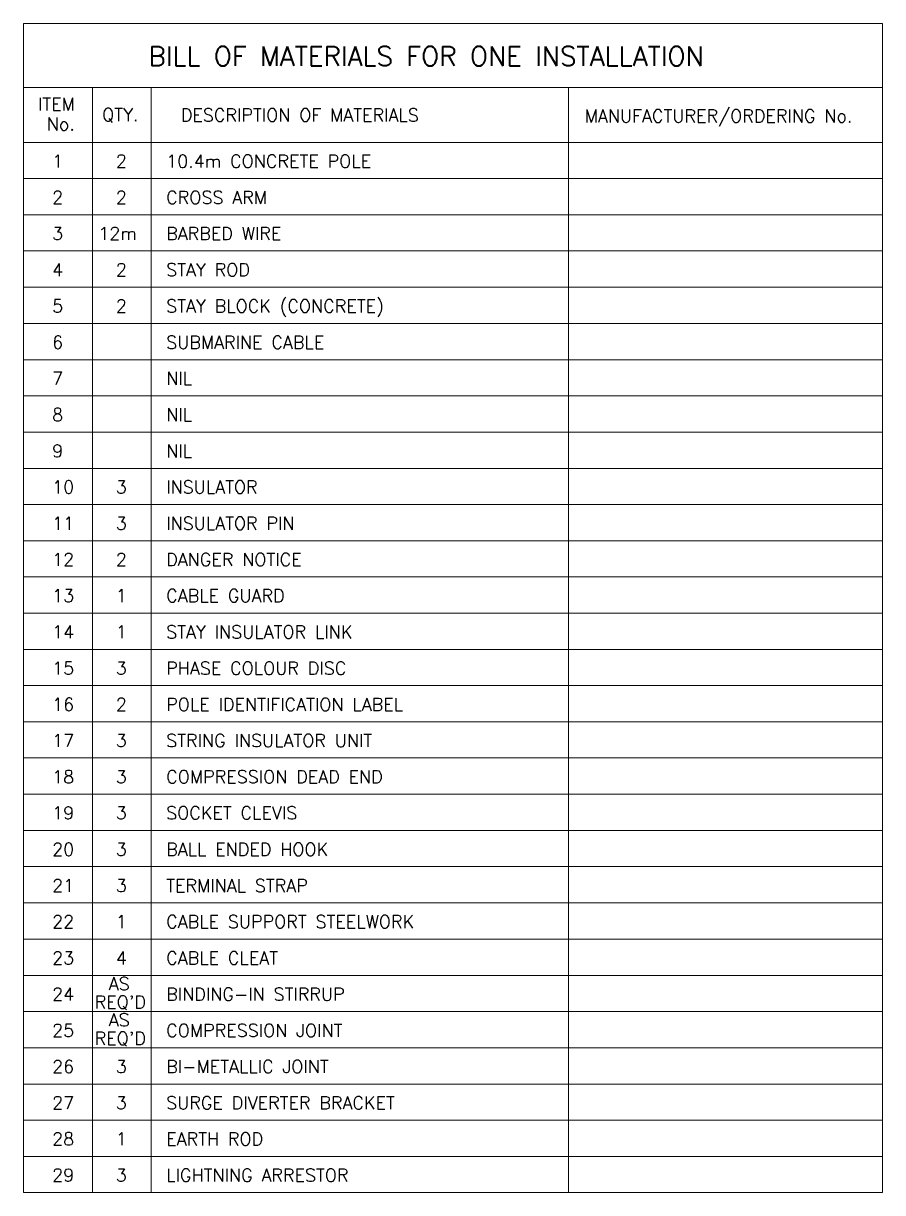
# Model space of a CAD drawing. Header units: millimetres. Extents: x 162108 to 399484, y 66362 to 138751.
# Drawn here: x 242844 to 246854, y 71312 to 76769 of the extents above; entities that cross this region are included whole.
import ezdxf

# ---------------------------------------------------------------- set-up
doc = ezdxf.new("R2010")
doc.units = ezdxf.units.MM
doc.header["$LTSCALE"] = 10
doc.layers.add('12', color=32, linetype='Continuous')
doc.layers.add('at_Entity', color=7, linetype='Continuous')
doc.styles.add('ROMANS', font='romans.shx')

msp = doc.modelspace()

# ---------------------------------------------------------------- linework, layer by layer
at = {"layer": 'at_Entity', "color": 7, "lineweight": 5}
for p, q in [((242843.6, 76768.6, 0), (242843.6, 71312.2, 0)), ((242843.6, 76768.6, 0), (246854.2, 76768.6, 0)), ((246854.2, 76768.6, 0), (246854.2, 71312.2, 0)), ((242843.6, 76469.3, 0), (246854.2, 76469.3, 0)), ((243165.7, 76469.3, 0), (243165.7, 71312.2, 0)), ((243439.6, 76469.3, 0), (243439.6, 71312.2, 0)), ((245388.3, 76469.3, 0), (245388.3, 71312.2, 0)), ((242843.6, 76213.4, 0), (246854.2, 76213.4, 0)), ((242843.6, 76044.2, 0), (246854.2, 76044.2, 0)), ((242843.6, 75875, 0), (246854.2, 75875, 0)), ((242843.6, 75706.6, 0), (246854.2, 75706.6, 0)), ((242843.6, 75537.3, 0), (246854.2, 75537.3, 0)), ((242843.6, 75368.1, 0), (246854.2, 75368.1, 0)), ((242843.6, 75198.9, 0), (246854.2, 75198.9, 0)), ((242843.6, 75030.4, 0), (246854.2, 75030.4, 0)), ((242843.6, 74861.2, 0), (246854.2, 74861.2, 0)), ((242843.6, 74692, 0), (246854.2, 74692, 0)), ((242843.6, 74523.5, 0), (246854.2, 74523.5, 0)), ((242843.6, 74354.3, 0), (246854.2, 74354.3, 0)), ((242843.6, 74185.1, 0), (246854.2, 74185.1, 0)), ((242843.6, 74016.7, 0), (246854.2, 74016.7, 0)), ((242843.6, 73847.4, 0), (246854.2, 73847.4, 0)), ((242843.6, 73678.2, 0), (246854.2, 73678.2, 0)), ((242843.6, 73508.9, 0), (246854.2, 73508.9, 0)), ((242843.6, 73340.5, 0), (246854.2, 73340.5, 0)), ((242843.6, 73171.3, 0), (246854.2, 73171.3, 0)), ((242843.6, 73002.1, 0), (246854.2, 73002.1, 0)), ((242843.6, 72833.6, 0), (246854.2, 72833.6, 0)), ((242843.6, 72664.4, 0), (246854.2, 72664.4, 0)), ((242843.6, 72495.2, 0), (246854.2, 72495.2, 0)), ((242843.6, 72325.9, 0), (246854.2, 72325.9, 0)), ((242843.6, 72157.5, 0), (246854.2, 72157.5, 0)), ((242843.6, 71988.3, 0), (246854.2, 71988.3, 0)), ((242843.6, 71819, 0), (246854.2, 71819, 0)), ((242843.6, 71649.8, 0), (246854.2, 71649.8, 0)), ((242843.6, 71481.4, 0), (246854.2, 71481.4, 0)), ((242843.6, 71312.2, 0), (246854.2, 71312.2, 0))]:
    msp.add_line(p, q, dxfattribs=at)

# ---------------------------------------------------------------- texts
at = {"layer": '12', "style": 'ROMANS'}
for s, height, p in [('BILL OF MATERIALS FOR ONE INSTALLATION', 90, (243427.2, 76570.7, 0)), ('ITEM', 60, (242911.6, 76361.6, 0)), ('QTY.', 60, (243211.1, 76312.5, 0)), ('DESCRIPTION OF MATERIALS', 60, (243578.4, 76311.1, 0)), ('MANUFACTURER/ORDERING No.', 60, (245463.7, 76306.6, 0)), ('No.', 60, (242952.8, 76268.8, 0)), ('1', 60, (242977.8, 76095.7, 0)), ('2', 60, (243275.2, 76095.7, 0)), ('10.4m CONCRETE POLE', 60, (243510.1, 76095.5, 0)), ('2', 60, (242977.8, 75926.5, 0)), ('2', 60, (243275.2, 75926.5, 0)), ('CROSS ARM', 60, (243510.1, 75926.3, 0)), ('3', 60, (242977.8, 75758.1, 0)), ('12m', 60, (243193.2, 75758.1, 0)), ('BARBED WIRE', 60, (243510.1, 75757.9, 0)), ('4', 60, (242977.8, 75588.8, 0)), ('2', 60, (243275.2, 75588.8, 0)), ('STAY ROD', 60, (243510.1, 75588.7, 0)), ('5', 60, (242977.8, 75419.6, 0)), ('2', 60, (243275.2, 75419.6, 0)), ('STAY BLOCK (CONCRETE)', 60, (243510.1, 75419.4, 0)), ('6', 60, (242977.8, 75250.4, 0)), ('SUBMARINE CABLE', 60, (243510.1, 75250.2, 0)), ('7', 60, (242977.8, 75081.9, 0)), ('NIL', 60, (243510.1, 75081.8, 0)), ('8', 60, (242977.8, 74912.7, 0)), ('NIL', 60, (243510.1, 74912.5, 0)), ('9', 60, (242977.8, 74743.5, 0)), ('NIL', 60, (243510.1, 74743.3, 0)), ('10', 60, (242977.8, 74575, 0)), ('3', 60, (243275.2, 74575, 0)), ('INSULATOR', 60, (243510.1, 74574.9, 0)), ('11', 60, (242977.8, 74405.8, 0)), ('3', 60, (243275.2, 74405.8, 0)), ('INSULATOR PIN', 60, (243510.1, 74405.6, 0)), ('12', 60, (242977.8, 74236.6, 0)), ('2', 60, (243275.2, 74236.6, 0)), ('DANGER NOTICE', 60, (243510.1, 74236.4, 0)), ('13', 60, (242977.8, 74068.2, 0)), ('1', 60, (243275.2, 74068.2, 0)), ('CABLE GUARD', 60, (243510.1, 74068, 0)), ('14', 60, (242977.8, 73898.9, 0)), ('1', 60, (243275.2, 73898.9, 0)), ('STAY INSULATOR LINK', 60, (243510.1, 73898.8, 0)), ('15', 60, (242977.8, 73729.7, 0)), ('3', 60, (243275.2, 73729.7, 0)), ('PHASE COLOUR DISC', 60, (243510.1, 73729.5, 0)), ('16', 60, (242977.8, 73560.4, 0)), ('2', 60, (243275.2, 73560.4, 0)), ('POLE IDENTIFICATION LABEL', 60, (243510.1, 73560.3, 0)), ('17', 60, (242977.8, 73392, 0)), ('3', 60, (243275.2, 73392, 0)), ('STRING INSULATOR UNIT', 60, (243510.1, 73391.9, 0)), ('18', 60, (242977.8, 73222.8, 0)), ('3', 60, (243275.2, 73222.8, 0)), ('COMPRESSION DEAD END', 60, (243510.1, 73222.6, 0)), ('19', 60, (242977.8, 73054.4, 0)), ('3', 60, (243275.2, 73054.4, 0)), ('SOCKET CLEVIS', 60, (243510.1, 73054.2, 0)), ('20', 60, (242977.8, 72884.3, 0)), ('3', 60, (243275.2, 72884.3, 0)), ('BALL ENDED HOOK', 60, (243510.1, 72884.2, 0)), ('21', 60, (242977.8, 72715.1, 0)), ('3', 60, (243275.2, 72715.1, 0)), ('TERMINAL STRAP', 60, (243510.1, 72714.9, 0)), ('22', 60, (242977.8, 72546.7, 0)), ('1', 60, (243275.2, 72546.7, 0)), ('CABLE SUPPORT STEELWORK', 60, (243510.1, 72546.5, 0)), ('23', 60, (242977.8, 72377.4, 0)), ('4', 60, (243275.2, 72377.4, 0)), ('CABLE CLEAT', 60, (243510.1, 72377.3, 0)), ('AS', 60, (243242, 72257.5, 0)), ('24', 60, (242977.8, 72208.2, 0)), ('BINDING-IN STIRRUP', 60, (243510.1, 72208, 0)), ("REQ'D", 60, (243176.2, 72171.1, 0)), ('AS', 60, (243242, 72088.2, 0)), ('25', 60, (242977.8, 72039, 0)), ('COMPRESSION JOINT', 60, (243510.1, 72038.8, 0)), ("REQ'D", 60, (243176.2, 72001.8, 0)), ('26', 60, (242977.8, 71870.5, 0)), ('3', 60, (243275.2, 71870.5, 0)), ('BI-METALLIC JOINT', 60, (243510.1, 71870.4, 0)), ('27', 60, (242977.8, 71701.3, 0)), ('3', 60, (243275.2, 71701.3, 0)), ('SURGE DIVERTER BRACKET', 60, (243510.1, 71701.1, 0)), ('28', 60, (242977.8, 71532.9, 0)), ('1', 60, (243275.2, 71532.9, 0)), ('EARTH ROD', 60, (243510.1, 71532.7, 0)), ('29', 60, (242977.8, 71363.7, 0)), ('3', 60, (243275.2, 71363.7, 0)), ('LIGHTNING ARRESTOR', 60, (243510.1, 71363.5, 0))]:
    msp.add_text(s, height=height, dxfattribs=at).set_placement(p)

doc.saveas('drawing.dxf')
